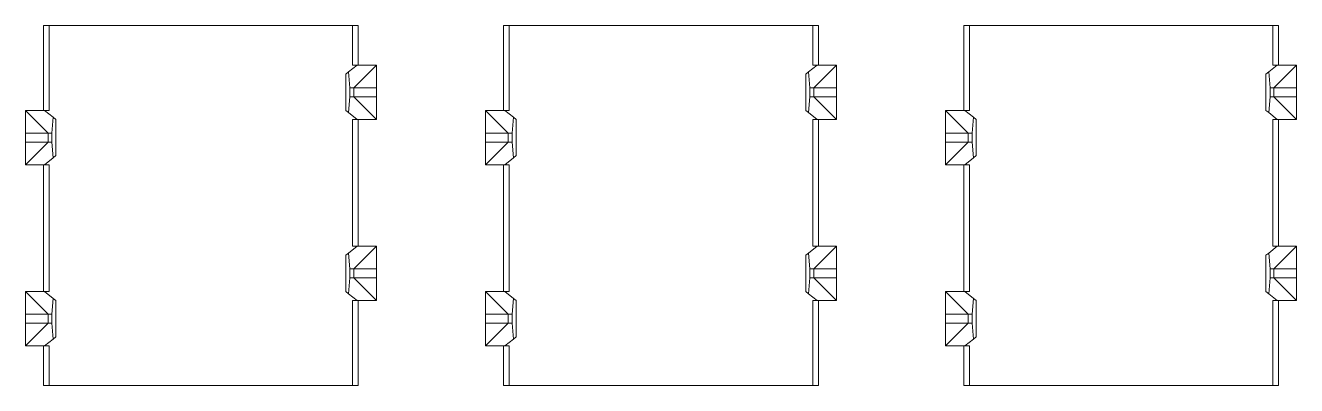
# Model space of a CAD drawing. Header units: millimetres. Extents: x 5 to 589, y 5 to 415.
# Drawn here: x 185.6 to 241.7, y 241.7 to 257.6 of the extents above; entities that cross this region are included whole.
import ezdxf

# ---------------------------------------------------------------- set-up
doc = ezdxf.new("R2010")
doc.units = ezdxf.units.MM

msp = doc.modelspace()

# ---------------------------------------------------------------- linework, layer by layer
at = {"color": 7, "linetype": 'Continuous', "lineweight": 15}
for p, q in [((186.376, 257.629), (186.376, 253.879)), ((186.626, 257.629), (186.376, 257.629)), ((186.626, 257.629), (186.626, 253.879)), ((200.026, 257.629), (186.626, 257.629)), ((200.026, 255.879), (200.026, 257.629)), ((200.276, 257.629), (200.026, 257.629)), ((200.276, 257.629), (200.276, 255.879)), ((206.696, 257.629), (206.696, 253.879)), ((206.946, 257.629), (206.696, 257.629)), ((206.946, 257.629), (206.946, 253.879)), ((220.346, 257.629), (206.946, 257.629)), ((220.346, 255.879), (220.346, 257.629)), ((220.596, 257.629), (220.346, 257.629)), ((220.596, 257.629), (220.596, 255.879)), ((227.016, 257.629), (227.016, 253.879)), ((227.266, 257.629), (227.016, 257.629)), ((227.266, 257.629), (227.266, 253.879)), ((240.666, 257.629), (227.266, 257.629)), ((240.666, 255.879), (240.666, 257.629)), ((240.916, 257.629), (240.666, 257.629)), ((240.916, 257.629), (240.916, 255.879)), ((199.726, 255.479), (199.846, 255.574)), ((199.726, 253.879), (199.726, 255.479)), ((200.226, 255.879), (199.846, 255.574)), ((199.846, 255.574), (199.906, 254.879)), ((200.026, 255.879), (200.226, 255.879)), ((201.076, 255.879), (200.076, 254.879)), ((200.226, 255.879), (201.076, 255.879)), ((201.076, 255.879), (201.076, 254.879)), ((220.046, 255.479), (220.166, 255.574)), ((220.046, 253.879), (220.046, 255.479)), ((220.546, 255.879), (220.166, 255.574)), ((220.166, 255.574), (220.226, 254.879)), ((220.346, 255.879), (220.546, 255.879)), ((221.396, 255.879), (220.396, 254.879)), ((220.546, 255.879), (221.396, 255.879)), ((221.396, 255.879), (221.396, 254.879)), ((240.366, 255.479), (240.486, 255.574)), ((240.366, 253.879), (240.366, 255.479)), ((240.866, 255.879), (240.486, 255.574)), ((240.486, 255.574), (240.546, 254.879)), ((240.666, 255.879), (240.866, 255.879)), ((241.716, 255.879), (240.716, 254.879)), ((240.866, 255.879), (241.716, 255.879)), ((241.716, 255.879), (241.716, 254.879)), ((199.906, 254.879), (199.906, 254.479)), ((200.076, 254.879), (199.906, 254.879)), ((200.076, 254.479), (200.076, 254.879)), ((201.076, 254.879), (200.076, 254.879)), ((201.076, 254.879), (201.076, 254.479)), ((220.226, 254.879), (220.226, 254.479)), ((220.396, 254.879), (220.226, 254.879)), ((220.396, 254.479), (220.396, 254.879)), ((221.396, 254.879), (220.396, 254.879)), ((221.396, 254.879), (221.396, 254.479)), ((240.546, 254.879), (240.546, 254.479)), ((240.716, 254.879), (240.546, 254.879)), ((240.716, 254.479), (240.716, 254.879)), ((241.716, 254.879), (240.716, 254.879)), ((241.716, 254.879), (241.716, 254.479)), ((199.906, 254.479), (199.846, 253.783)), ((199.906, 254.479), (200.076, 254.479)), ((200.076, 254.479), (201.076, 253.479)), ((200.076, 254.479), (201.076, 254.479)), ((201.076, 254.479), (201.076, 253.479)), ((220.226, 254.479), (220.166, 253.783)), ((220.226, 254.479), (220.396, 254.479)), ((220.396, 254.479), (221.396, 253.479)), ((220.396, 254.479), (221.396, 254.479)), ((221.396, 254.479), (221.396, 253.479)), ((240.546, 254.479), (240.486, 253.783)), ((240.546, 254.479), (240.716, 254.479)), ((240.716, 254.479), (241.716, 253.479)), ((240.716, 254.479), (241.716, 254.479)), ((241.716, 254.479), (241.716, 253.479)), ((185.576, 253.879), (186.426, 253.879)), ((186.576, 252.879), (185.576, 253.879)), ((185.576, 252.879), (185.576, 253.879)), ((186.807, 253.574), (186.426, 253.879)), ((186.426, 253.879), (186.626, 253.879)), ((199.846, 253.783), (199.726, 253.879)), ((199.846, 253.783), (200.226, 253.479)), ((205.896, 253.879), (206.746, 253.879)), ((206.896, 252.879), (205.896, 253.879)), ((205.896, 252.879), (205.896, 253.879)), ((207.127, 253.574), (206.746, 253.879)), ((206.746, 253.879), (206.946, 253.879)), ((220.166, 253.783), (220.046, 253.879)), ((220.166, 253.783), (220.546, 253.479)), ((227.216, 252.879), (226.216, 253.879)), ((226.216, 252.879), (226.216, 253.879)), ((226.216, 253.879), (227.066, 253.879)), ((227.447, 253.574), (227.066, 253.879)), ((227.066, 253.879), (227.266, 253.879)), ((240.486, 253.783), (240.366, 253.879)), ((240.486, 253.783), (240.866, 253.479)), ((186.746, 252.879), (186.807, 253.574)), ((186.807, 253.574), (186.926, 253.479)), ((186.926, 253.479), (186.926, 251.879)), ((200.026, 247.879), (200.026, 253.479)), ((200.226, 253.479), (200.026, 253.479)), ((201.076, 253.479), (200.226, 253.479)), ((200.276, 253.479), (200.276, 247.879)), ((207.066, 252.879), (207.127, 253.574)), ((207.127, 253.574), (207.246, 253.479)), ((207.246, 253.479), (207.246, 251.879)), ((220.346, 247.879), (220.346, 253.479)), ((220.546, 253.479), (220.346, 253.479)), ((221.396, 253.479), (220.546, 253.479)), ((220.596, 253.479), (220.596, 247.879)), ((227.386, 252.879), (227.447, 253.574)), ((227.447, 253.574), (227.566, 253.479)), ((227.566, 253.479), (227.566, 251.879)), ((240.666, 247.879), (240.666, 253.479)), ((240.866, 253.479), (240.666, 253.479)), ((241.716, 253.479), (240.866, 253.479)), ((240.916, 253.479), (240.916, 247.879)), ((185.576, 252.479), (185.576, 252.879)), ((186.576, 252.879), (185.576, 252.879)), ((186.746, 252.879), (186.576, 252.879)), ((186.576, 252.879), (186.576, 252.479)), ((186.746, 252.479), (186.746, 252.879)), ((205.896, 252.479), (205.896, 252.879)), ((206.896, 252.879), (205.896, 252.879)), ((206.896, 252.879), (206.896, 252.479)), ((207.066, 252.879), (206.896, 252.879)), ((207.066, 252.479), (207.066, 252.879)), ((226.216, 252.479), (226.216, 252.879)), ((227.216, 252.879), (226.216, 252.879)), ((227.216, 252.879), (227.216, 252.479)), ((227.386, 252.879), (227.216, 252.879)), ((227.386, 252.479), (227.386, 252.879)), ((185.576, 251.479), (185.576, 252.479)), ((185.576, 251.479), (186.576, 252.479)), ((185.576, 252.479), (186.576, 252.479)), ((186.576, 252.479), (186.746, 252.479)), ((186.807, 251.783), (186.746, 252.479)), ((205.896, 251.479), (205.896, 252.479)), ((205.896, 251.479), (206.896, 252.479)), ((205.896, 252.479), (206.896, 252.479)), ((206.896, 252.479), (207.066, 252.479)), ((207.127, 251.783), (207.066, 252.479)), ((226.216, 251.479), (227.216, 252.479)), ((226.216, 251.479), (226.216, 252.479)), ((226.216, 252.479), (227.216, 252.479)), ((227.216, 252.479), (227.386, 252.479)), ((227.447, 251.783), (227.386, 252.479)), ((186.807, 251.783), (186.426, 251.479)), ((186.926, 251.879), (186.807, 251.783)), ((207.127, 251.783), (206.746, 251.479)), ((207.246, 251.879), (207.127, 251.783)), ((227.447, 251.783), (227.066, 251.479)), ((227.566, 251.879), (227.447, 251.783)), ((186.426, 251.479), (185.576, 251.479)), ((186.376, 245.879), (186.376, 251.479)), ((186.626, 251.479), (186.426, 251.479)), ((186.626, 251.479), (186.626, 245.879)), ((206.746, 251.479), (205.896, 251.479)), ((206.696, 245.879), (206.696, 251.479)), ((206.946, 251.479), (206.746, 251.479)), ((206.946, 251.479), (206.946, 245.879)), ((227.066, 251.479), (226.216, 251.479)), ((227.016, 245.879), (227.016, 251.479)), ((227.266, 251.479), (227.066, 251.479)), ((227.266, 251.479), (227.266, 245.879)), ((200.226, 247.879), (199.846, 247.574)), ((200.026, 247.879), (200.226, 247.879)), ((201.076, 247.879), (200.076, 246.879)), ((200.226, 247.879), (201.076, 247.879)), ((201.076, 247.879), (201.076, 246.879)), ((220.546, 247.879), (220.166, 247.574)), ((220.346, 247.879), (220.546, 247.879)), ((221.396, 247.879), (220.396, 246.879)), ((220.546, 247.879), (221.396, 247.879)), ((221.396, 247.879), (221.396, 246.879)), ((240.866, 247.879), (240.486, 247.574)), ((240.666, 247.879), (240.866, 247.879)), ((241.716, 247.879), (240.716, 246.879)), ((240.866, 247.879), (241.716, 247.879)), ((241.716, 247.879), (241.716, 246.879)), ((199.726, 247.479), (199.846, 247.574)), ((199.726, 245.879), (199.726, 247.479)), ((199.846, 247.574), (199.906, 246.879)), ((220.046, 247.479), (220.166, 247.574)), ((220.046, 245.879), (220.046, 247.479)), ((220.166, 247.574), (220.226, 246.879)), ((240.366, 247.479), (240.486, 247.574)), ((240.366, 245.879), (240.366, 247.479)), ((240.486, 247.574), (240.546, 246.879)), ((199.906, 246.479), (199.846, 245.783)), ((200.076, 246.879), (199.906, 246.879)), ((199.906, 246.879), (199.906, 246.479)), ((199.906, 246.479), (200.076, 246.479)), ((200.076, 246.479), (200.076, 246.879)), ((201.076, 246.879), (200.076, 246.879)), ((200.076, 246.479), (201.076, 246.479)), ((200.076, 246.479), (201.076, 245.479)), ((201.076, 246.879), (201.076, 246.479)), ((201.076, 246.479), (201.076, 245.479)), ((220.226, 246.479), (220.166, 245.783)), ((220.226, 246.879), (220.226, 246.479)), ((220.396, 246.879), (220.226, 246.879)), ((220.226, 246.479), (220.396, 246.479)), ((220.396, 246.479), (220.396, 246.879)), ((221.396, 246.879), (220.396, 246.879)), ((220.396, 246.479), (221.396, 246.479)), ((220.396, 246.479), (221.396, 245.479)), ((221.396, 246.879), (221.396, 246.479)), ((221.396, 246.479), (221.396, 245.479)), ((240.546, 246.479), (240.486, 245.783)), ((240.546, 246.879), (240.546, 246.479)), ((240.716, 246.879), (240.546, 246.879)), ((240.546, 246.479), (240.716, 246.479)), ((240.716, 246.479), (240.716, 246.879)), ((241.716, 246.879), (240.716, 246.879)), ((240.716, 246.479), (241.716, 246.479)), ((240.716, 246.479), (241.716, 245.479)), ((241.716, 246.879), (241.716, 246.479)), ((241.716, 246.479), (241.716, 245.479)), ((186.576, 244.879), (185.576, 245.879)), ((185.576, 244.879), (185.576, 245.879)), ((185.576, 245.879), (186.426, 245.879)), ((186.426, 245.879), (186.807, 245.574)), ((186.426, 245.879), (186.626, 245.879)), ((186.746, 244.879), (186.807, 245.574)), ((186.807, 245.574), (186.926, 245.479)), ((186.926, 245.479), (186.926, 243.879)), ((199.846, 245.783), (199.726, 245.879)), ((200.226, 245.479), (199.846, 245.783)), ((200.026, 241.729), (200.026, 245.479)), ((200.226, 245.479), (200.026, 245.479)), ((201.076, 245.479), (200.226, 245.479)), ((200.276, 245.479), (200.276, 241.729)), ((206.896, 244.879), (205.896, 245.879)), ((205.896, 244.879), (205.896, 245.879)), ((205.896, 245.879), (206.746, 245.879)), ((206.746, 245.879), (207.127, 245.574)), ((206.746, 245.879), (206.946, 245.879)), ((207.066, 244.879), (207.127, 245.574)), ((207.127, 245.574), (207.246, 245.479)), ((207.246, 245.479), (207.246, 243.879)), ((220.166, 245.783), (220.046, 245.879)), ((220.546, 245.479), (220.166, 245.783)), ((220.346, 241.729), (220.346, 245.479)), ((220.546, 245.479), (220.346, 245.479)), ((221.396, 245.479), (220.546, 245.479)), ((220.596, 245.479), (220.596, 241.729)), ((226.216, 245.879), (227.066, 245.879)), ((227.216, 244.879), (226.216, 245.879)), ((226.216, 244.879), (226.216, 245.879)), ((227.066, 245.879), (227.447, 245.574)), ((227.066, 245.879), (227.266, 245.879)), ((227.386, 244.879), (227.447, 245.574)), ((227.447, 245.574), (227.566, 245.479)), ((227.566, 245.479), (227.566, 243.879)), ((240.486, 245.783), (240.366, 245.879)), ((240.866, 245.479), (240.486, 245.783)), ((240.666, 241.729), (240.666, 245.479)), ((240.866, 245.479), (240.666, 245.479)), ((241.716, 245.479), (240.866, 245.479)), ((240.916, 245.479), (240.916, 241.729)), ((185.576, 244.479), (185.576, 244.879)), ((186.576, 244.879), (185.576, 244.879)), ((186.746, 244.879), (186.576, 244.879)), ((186.576, 244.879), (186.576, 244.479)), ((186.746, 244.479), (186.746, 244.879)), ((205.896, 244.479), (205.896, 244.879)), ((206.896, 244.879), (205.896, 244.879)), ((207.066, 244.879), (206.896, 244.879)), ((206.896, 244.879), (206.896, 244.479)), ((207.066, 244.479), (207.066, 244.879)), ((226.216, 244.479), (226.216, 244.879)), ((227.216, 244.879), (226.216, 244.879)), ((227.386, 244.879), (227.216, 244.879)), ((227.216, 244.879), (227.216, 244.479)), ((227.386, 244.479), (227.386, 244.879)), ((185.576, 243.479), (186.576, 244.479)), ((185.576, 243.479), (185.576, 244.479)), ((185.576, 244.479), (186.576, 244.479)), ((186.576, 244.479), (186.746, 244.479)), ((186.807, 243.783), (186.746, 244.479)), ((205.896, 243.479), (206.896, 244.479)), ((205.896, 244.479), (206.896, 244.479)), ((205.896, 243.479), (205.896, 244.479)), ((206.896, 244.479), (207.066, 244.479)), ((207.127, 243.783), (207.066, 244.479)), ((226.216, 243.479), (227.216, 244.479)), ((226.216, 244.479), (227.216, 244.479)), ((226.216, 243.479), (226.216, 244.479)), ((227.216, 244.479), (227.386, 244.479)), ((227.447, 243.783), (227.386, 244.479)), ((186.426, 243.479), (186.807, 243.783)), ((186.926, 243.879), (186.807, 243.783)), ((206.746, 243.479), (207.127, 243.783)), ((207.246, 243.879), (207.127, 243.783)), ((227.066, 243.479), (227.447, 243.783)), ((227.566, 243.879), (227.447, 243.783)), ((186.426, 243.479), (185.576, 243.479)), ((186.376, 241.729), (186.376, 243.479)), ((186.626, 243.479), (186.426, 243.479)), ((186.626, 243.479), (186.626, 241.729)), ((206.746, 243.479), (205.896, 243.479)), ((206.696, 241.729), (206.696, 243.479)), ((206.946, 243.479), (206.746, 243.479)), ((206.946, 243.479), (206.946, 241.729)), ((227.066, 243.479), (226.216, 243.479)), ((227.016, 241.729), (227.016, 243.479)), ((227.266, 243.479), (227.066, 243.479)), ((227.266, 243.479), (227.266, 241.729)), ((186.376, 241.729), (186.626, 241.729)), ((186.626, 241.729), (200.026, 241.729)), ((200.276, 241.729), (200.026, 241.729)), ((206.696, 241.729), (206.946, 241.729)), ((206.946, 241.729), (220.346, 241.729)), ((220.596, 241.729), (220.346, 241.729)), ((227.016, 241.729), (227.266, 241.729)), ((227.266, 241.729), (240.666, 241.729)), ((240.916, 241.729), (240.666, 241.729))]:
    msp.add_line(p, q, dxfattribs=at)

doc.saveas('drawing.dxf')
